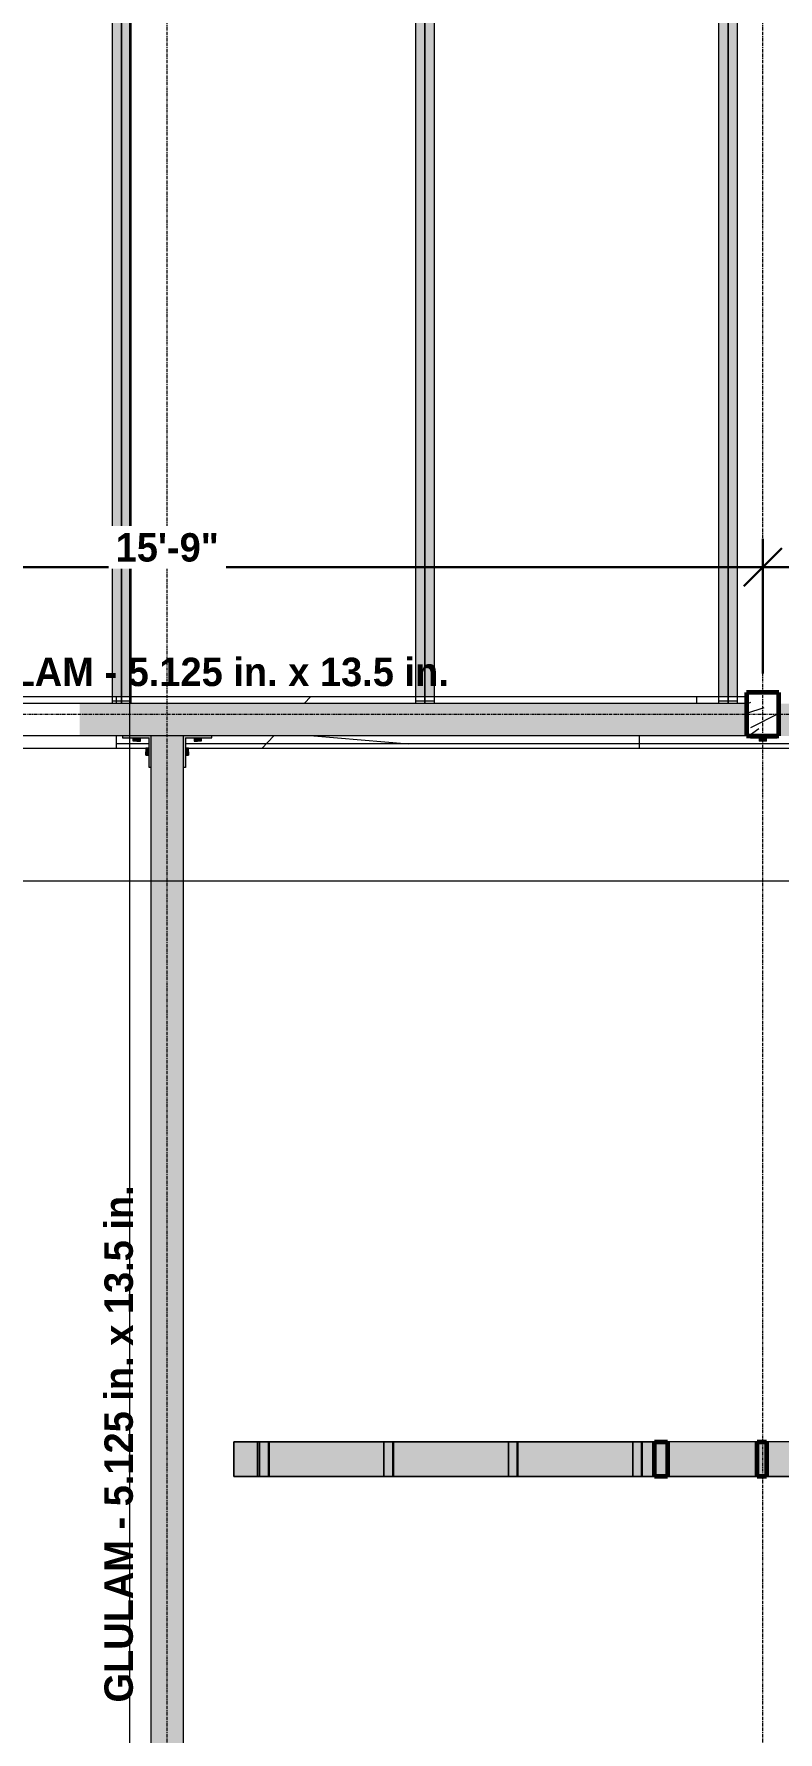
# Model space of a CAD drawing. Header units: inches. Extents: x -3192 to -1737, y 8184 to 9003.
# Drawn here: x -2548.7 to -2430.9, y 8465.4 to 8734.3 of the extents above; entities that cross this region are included whole.
import ezdxf

# ---------------------------------------------------------------- set-up
doc = ezdxf.new("R2010")
doc.units = ezdxf.units.IN
doc.header["$MEASUREMENT"] = 0
doc.linetypes.add('Grid Line 1_2_', pattern=[0.875, 0.5, -0.125, 0.125, -0.125])
for name, color, linetype, lineweight in [('A-ANNO-DIMS-1', 211, 'Continuous', 30), ('A-GLAZ-CWMG', 51, 'Continuous', 9), ('A-GLAZ-CWMG-2', 51, 'Continuous', 60), ('G-ANNO-SYMB', 111, 'Continuous', 9), ('I-WALL', 2, 'Continuous', 18), ('S-BEAM', 12, 'Continuous', 9), ('S-BEAM-1', 63, 'Continuous', 9), ('S-BEAM-2', 193, 'Continuous', 9), ('S-BEAM-IDEN', 2, 'Continuous', 9), ('S-COLS', 52, 'Continuous', 9), ('S-COLS-1', 7, 'Continuous', 9), ('S-COLS-2', 52, 'Continuous', 60), ('S-FSTN', 2, 'Continuous', 9), ('S-GRID-1', 1, 'Grid Line 1_2_', 9)]:
    doc.layers.add(name, color=color, linetype=linetype, lineweight=lineweight)
doc.layers.add('A-GLAZ-CWMG-1', color=235, linetype='Continuous', lineweight=9, transparency=0.4)
doc.styles.add('Century Gothic_B', font='GOTHICB.TTF', dxfattribs={"height": 4.5})
doc.dimstyles.new('OD__1__Tol__', dxfattribs={"dimscale": 12, "dimtxt": 4.698757, "dimasz": 0.5, "dimexe": 0.375, "dimexo": 0.25, "dimgap": 0.0625, "dimtad": 1, "dimdec": 0, "dimzin": 3, "dimdsep": 46, "dimlunit": 4, "dimtxsty": 'Century Gothic_B', "dimblk1": 'OBLIQUE', "dimblk2": 'OBLIQUE', "dimsah": 1, "dimcen": 0.09, "dimdle": 0.375, "dimazin": 0, "dimtfac": 1, "dimtdec": 4, "dimtix": 1, "dimtmove": 0, "dimatfit": 3, "dimfxl": 1, "dimtvp": 1, "dimtfill": 1, "dimfrac": 2, "dimtolj": 1, "dimtzin": 0, "dimlwd": 30, "dimlwe": 30, "dimarcsym": 2})

# ---------------------------------------------------------------- blocks, each defined once
blk = doc.blocks.new('Dimension Lumber - GLULAM - 5_125 in_ x 13_5 in_-2274259-FRAMING - ROOF')
at = {"layer": 'S-BEAM-1'}
h = blk.add_hatch(color=256, dxfattribs=at)
h.paths.add_polyline_path([(112.13, 2.56), (-112.13, 2.56), (-112.13, -2.56), (112.13, -2.56), (112.13, 2.25)], flags=0)
h.paths.add_polyline_path([(111.94, 2.25), (111.94, -2.25), (106.44, -2.25), (106.44, 2.25)], flags=0)
at = {"layer": 'S-BEAM'}
for p, q in [((-112.13, 2.56), (-112.13, -2.56)), ((112.13, 2.56), (-112.13, 2.56)), ((112.13, -2.56), (112.13, 2.56)), ((112.13, -2.56), (-112.13, -2.56))]:
    blk.add_line(p, q, dxfattribs=at)
blk = doc.blocks.new('Rectangular Mullion - Stud - Base_Head-1967571-FRAMING - ROOF')
at = {"layer": 'A-GLAZ-CWMG-1'}
h = blk.add_hatch(color=256, dxfattribs=at)
h.paths.add_polyline_path([(-2493.31, 8505.82), (-2491.93, 8505.82), (-2491.93, 8511.32), (-2493.31, 8511.32)], flags=0)
h.paths.add_polyline_path([(-2511.49, 8505.82), (-2510.4, 8505.82), (-2510.4, 8511.32), (-2511.49, 8511.32)], flags=0)
for points in [[(-2493.31, 8505.82), (-2493.31, 8511.32), (-2510.4, 8511.32), (-2510.4, 8505.82)], [(-2491.81, 8505.82), (-2491.81, 8511.32), (-2491.93, 8511.32), (-2491.93, 8505.82)]]:
    blk.add_hatch(color=256, dxfattribs=at).paths.add_polyline_path(points, flags=0)
at = {"layer": 'A-GLAZ-CWMG'}
for p, q in [((-2510.4, 8511.32), (-2511.61, 8511.32)), ((-2510.4, 8511.32), (-2511.49, 8511.32)), ((-2493.31, 8511.32), (-2510.4, 8511.32)), ((-2493.31, 8511.32), (-2510.4, 8511.32)), ((-2491.93, 8511.32), (-2493.31, 8511.32)), ((-2491.93, 8511.32), (-2493.31, 8511.32)), ((-2491.81, 8511.32), (-2491.93, 8511.32)), ((-2510.4, 8505.82), (-2511.61, 8505.82)), ((-2511.49, 8505.82), (-2510.4, 8505.82)), ((-2510.4, 8505.82), (-2493.31, 8505.82)), ((-2493.31, 8505.82), (-2510.4, 8505.82)), ((-2493.31, 8505.82), (-2491.93, 8505.82)), ((-2491.93, 8505.82), (-2493.31, 8505.82)), ((-2491.93, 8505.82), (-2491.81, 8505.82))]:
    blk.add_line(p, q, dxfattribs=at)
blk = doc.blocks.new('Rectangular Mullion - Stud - Vertical-1967713-FRAMING - ROOF')
at = {"layer": 'A-GLAZ-CWMG'}
for p, q in [((0, 5.5), (1.5, 5.5)), ((0.12, 5.5), (0, 5.5)), ((0, 0), (0, 5.5)), ((0, 5.5), (0, 0)), ((1.5, 5.5), (0.12, 5.5)), ((0.12, 0), (0.12, 5.5)), ((1.5, 5.5), (1.5, 0)), ((1.5, 0), (1.5, 5.5)), ((1.5, 0), (0, 0)), ((0, 0), (0.12, 0)), ((0.12, 0), (1.5, 0))]:
    blk.add_line(p, q, dxfattribs=at)
blk = doc.blocks.new('Rectangular Mullion - Stud - Base_Head-1963666-FRAMING - ROOF')
at = {"layer": 'A-GLAZ-CWMG-1'}
for points in [[(-2451.35, 8505.82), (-2451.35, 8511.32), (-2452.44, 8511.32), (-2452.44, 8505.82)], [(-2450.46, 8505.82), (-2450.46, 8511.32), (-2451.35, 8511.32), (-2451.35, 8505.82)], [(-2434.25, 8505.82), (-2434.25, 8511.32), (-2448.4, 8511.32), (-2448.4, 8505.82)], [(-2432.88, 8505.82), (-2432.75, 8505.82), (-2432.75, 8511.32), (-2432.88, 8511.32)]]:
    blk.add_hatch(color=256, dxfattribs=at).paths.add_polyline_path(points, flags=0)
h = blk.add_hatch(color=256, dxfattribs=at)
h.paths.add_polyline_path([(-2448.4, 8505.82), (-2448.4, 8511.32), (-2450.46, 8511.32), (-2450.46, 8505.82)], flags=0)
h.paths.add_polyline_path([(-2432.88, 8505.82), (-2432.88, 8511.32), (-2434.25, 8511.32), (-2434.25, 8505.82)], flags=0)
at = {"layer": 'A-GLAZ-CWMG'}
for p, q in [((-2451.35, 8511.32), (-2452.56, 8511.32)), ((-2451.35, 8511.32), (-2452.44, 8511.32)), ((-2450.46, 8511.32), (-2451.35, 8511.32)), ((-2450.46, 8511.32), (-2451.35, 8511.32)), ((-2448.4, 8511.32), (-2450.46, 8511.32)), ((-2448.4, 8511.32), (-2450.46, 8511.32)), ((-2434.25, 8511.32), (-2448.4, 8511.32)), ((-2434.25, 8511.32), (-2448.4, 8511.32)), ((-2432.88, 8511.32), (-2434.25, 8511.32)), ((-2432.88, 8511.32), (-2434.25, 8511.32)), ((-2432.75, 8511.32), (-2432.88, 8511.32)), ((-2451.35, 8505.82), (-2452.56, 8505.82)), ((-2452.44, 8505.82), (-2451.35, 8505.82)), ((-2451.35, 8505.82), (-2450.46, 8505.82)), ((-2450.46, 8505.82), (-2451.35, 8505.82)), ((-2450.46, 8505.82), (-2448.4, 8505.82)), ((-2448.4, 8505.82), (-2450.46, 8505.82)), ((-2448.4, 8505.82), (-2434.25, 8505.82)), ((-2434.25, 8505.82), (-2448.4, 8505.82)), ((-2434.25, 8505.82), (-2432.88, 8505.82)), ((-2432.88, 8505.82), (-2434.25, 8505.82)), ((-2432.88, 8505.82), (-2432.75, 8505.82))]:
    blk.add_line(p, q, dxfattribs=at)
blk = doc.blocks.new('Rectangular Mullion - Stud - Base_Head-V6-FRAMING - ROOF')
at = {"layer": 'A-GLAZ-CWMG-1'}
h = blk.add_hatch(color=256, dxfattribs=at)
h.paths.add_polyline_path([(-2471.03, 8505.82), (-2471.03, 8511.32), (-2472.12, 8511.32), (-2472.12, 8505.82)], flags=0)
h.paths.add_polyline_path([(-2452.56, 8505.82), (-2452.56, 8511.32), (-2453.94, 8511.32), (-2453.94, 8505.82)], flags=0)
for points in [[(-2471.03, 8505.82), (-2453.94, 8505.82), (-2453.94, 8511.32), (-2471.03, 8511.32)], [(-2452.44, 8505.82), (-2452.44, 8511.32), (-2452.56, 8511.32), (-2452.56, 8505.82)]]:
    blk.add_hatch(color=256, dxfattribs=at).paths.add_polyline_path(points, flags=0)
at = {"layer": 'A-GLAZ-CWMG'}
for p, q in [((-2471.03, 8511.32), (-2472.25, 8511.32)), ((-2471.03, 8511.32), (-2472.12, 8511.32)), ((-2453.94, 8511.32), (-2471.03, 8511.32)), ((-2453.94, 8511.32), (-2471.03, 8511.32)), ((-2452.56, 8511.32), (-2453.94, 8511.32)), ((-2452.56, 8511.32), (-2453.94, 8511.32)), ((-2452.44, 8511.32), (-2452.56, 8511.32)), ((-2471.03, 8505.82), (-2472.25, 8505.82)), ((-2472.12, 8505.82), (-2471.03, 8505.82)), ((-2471.03, 8505.82), (-2453.94, 8505.82)), ((-2453.94, 8505.82), (-2471.03, 8505.82)), ((-2453.94, 8505.82), (-2452.56, 8505.82)), ((-2452.56, 8505.82), (-2453.94, 8505.82)), ((-2452.56, 8505.82), (-2452.44, 8505.82))]:
    blk.add_line(p, q, dxfattribs=at)
blk = doc.blocks.new('Rectangular Mullion - Stud - Vertical-1967714-FRAMING - ROOF')
at = {"layer": 'A-GLAZ-CWMG'}
for p, q in [((0, 5.5), (1.5, 5.5)), ((0.12, 5.5), (0, 5.5)), ((0, 0), (0, 5.5)), ((0, 5.5), (0, 0)), ((1.5, 5.5), (0.12, 5.5)), ((0.12, 0), (0.12, 5.5)), ((1.5, 5.5), (1.5, 0)), ((1.5, 0), (1.5, 5.5)), ((1.5, 0), (0, 0)), ((0, 0), (0.12, 0)), ((0.12, 0), (1.5, 0))]:
    blk.add_line(p, q, dxfattribs=at)
blk = doc.blocks.new('Rectangular Mullion - Stud - Vertical-1967715-FRAMING - ROOF')
at = {"layer": 'A-GLAZ-CWMG'}
for p, q in [((0, 5.5), (1.5, 5.5)), ((0.12, 5.5), (0, 5.5)), ((0, 0), (0, 5.5)), ((0, 5.5), (0, 0)), ((1.5, 5.5), (0.12, 5.5)), ((0.12, 0), (0.12, 5.5)), ((1.5, 5.5), (1.5, 0)), ((1.5, 0), (1.5, 5.5)), ((1.5, 0), (0, 0)), ((0, 0), (0.12, 0)), ((0.12, 0), (1.5, 0))]:
    blk.add_line(p, q, dxfattribs=at)
blk = doc.blocks.new('Rectangular Mullion - Stud - Base_Head-V8-FRAMING - ROOF')
at = {"layer": 'A-GLAZ-CWMG-1'}
for points in [[(-2375.2, 8505.82), (-2375.2, 8511.32), (-2393.39, 8511.32), (-2393.39, 8505.82)], [(-2373.83, 8505.82), (-2373.83, 8511.32), (-2375.2, 8511.32), (-2375.2, 8505.82)], [(-2373.83, 8505.82), (-2373.7, 8505.82), (-2373.7, 8511.32), (-2373.83, 8511.32)]]:
    blk.add_hatch(color=256, dxfattribs=at).paths.add_polyline_path(points, flags=0)
at = {"layer": 'A-GLAZ-CWMG'}
for p, q in [((-2393.39, 8511.32), (-2393.51, 8511.32)), ((-2375.2, 8511.32), (-2393.39, 8511.32)), ((-2375.2, 8511.32), (-2393.39, 8511.32)), ((-2373.83, 8511.32), (-2375.2, 8511.32)), ((-2373.83, 8511.32), (-2375.2, 8511.32)), ((-2373.7, 8511.32), (-2373.83, 8511.32)), ((-2393.39, 8505.82), (-2393.51, 8505.82)), ((-2393.39, 8505.82), (-2375.2, 8505.82)), ((-2375.2, 8505.82), (-2393.39, 8505.82)), ((-2375.2, 8505.82), (-2373.83, 8505.82)), ((-2373.83, 8505.82), (-2375.2, 8505.82)), ((-2373.83, 8505.82), (-2373.7, 8505.82))]:
    blk.add_line(p, q, dxfattribs=at)
blk = doc.blocks.new('Rectangular Mullion - Stud - Vertical-1967717-FRAMING - ROOF')
at = {"layer": 'A-GLAZ-CWMG'}
for p, q in [((-2517.09, 8505.82), (-2517.09, 8511.32)), ((-2517.09, 8511.32), (-2511.49, 8511.32)), ((-2517.09, 8511.32), (-2513.32, 8511.32)), ((-2513.32, 8511.32), (-2511.49, 8511.32)), ((-2513.32, 8511.32), (-2513.32, 8505.82)), ((-2511.49, 8511.32), (-2510.4, 8511.32)), ((-2513.32, 8505.82), (-2517.09, 8505.82)), ((-2517.09, 8505.82), (-2511.49, 8505.82)), ((-2511.49, 8505.82), (-2513.32, 8505.82)), ((-2510.4, 8505.82), (-2511.49, 8505.82))]:
    blk.add_line(p, q, dxfattribs=at)
blk = doc.blocks.new('Rectangular Mullion - Stud - Vertical-1967718-FRAMING - ROOF')
at = {"layer": 'A-GLAZ-CWMG'}
for p, q in [((-2511.49, 8511.32), (-2491.81, 8511.32)), ((-2510.4, 8511.32), (-2491.81, 8511.32)), ((-2491.81, 8511.32), (-2490.71, 8511.32)), ((-2511.49, 8505.82), (-2491.81, 8505.82)), ((-2491.81, 8505.82), (-2510.4, 8505.82)), ((-2490.71, 8505.82), (-2491.81, 8505.82))]:
    blk.add_line(p, q, dxfattribs=at)
blk = doc.blocks.new('Rectangular Mullion - Stud - Base_Head-1967578-FRAMING - ROOF')
at = {"layer": 'A-GLAZ-CWMG-1'}
for points in [[(-2513.32, 8505.82), (-2513.32, 8511.32), (-2517.09, 8511.32), (-2517.09, 8505.82)], [(-2512.99, 8505.82), (-2512.99, 8511.32), (-2513.32, 8511.32), (-2513.32, 8505.82)], [(-2511.61, 8505.82), (-2511.61, 8511.32), (-2512.99, 8511.32), (-2512.99, 8505.82)], [(-2511.49, 8505.82), (-2511.49, 8511.32), (-2511.61, 8511.32), (-2511.61, 8505.82)]]:
    blk.add_hatch(color=256, dxfattribs=at).paths.add_polyline_path(points, flags=0)
at = {"layer": 'A-GLAZ-CWMG'}
for p, q in [((-2517.09, 8511.32), (-2517.09, 8505.82)), ((-2513.32, 8511.32), (-2517.09, 8511.32)), ((-2512.99, 8511.32), (-2517.09, 8511.32)), ((-2513.32, 8505.82), (-2513.32, 8511.32)), ((-2512.99, 8511.32), (-2513.32, 8511.32)), ((-2511.61, 8511.32), (-2512.99, 8511.32)), ((-2511.61, 8511.32), (-2512.99, 8511.32)), ((-2511.49, 8511.32), (-2511.61, 8511.32)), ((-2517.09, 8505.82), (-2512.99, 8505.82)), ((-2517.09, 8505.82), (-2513.32, 8505.82)), ((-2512.99, 8505.82), (-2513.32, 8505.82)), ((-2512.99, 8505.82), (-2511.61, 8505.82)), ((-2511.61, 8505.82), (-2512.99, 8505.82)), ((-2511.61, 8505.82), (-2511.49, 8505.82))]:
    blk.add_line(p, q, dxfattribs=at)
blk = doc.blocks.new('Rectangular Mullion - Stud - Vertical-1967719-FRAMING - ROOF')
at = {"layer": 'A-GLAZ-CWMG'}
for p, q in [((-2491.81, 8511.32), (-2472.12, 8511.32)), ((-2490.71, 8511.32), (-2472.12, 8511.32)), ((-2472.12, 8511.32), (-2471.03, 8511.32)), ((-2491.81, 8505.82), (-2472.12, 8505.82)), ((-2472.12, 8505.82), (-2490.71, 8505.82)), ((-2471.03, 8505.82), (-2472.12, 8505.82))]:
    blk.add_line(p, q, dxfattribs=at)
blk = doc.blocks.new('Rectangular Mullion - Stud - Vertical-1967721-FRAMING - ROOF')
at = {"layer": 'A-GLAZ-CWMG'}
for p, q in [((-2452.44, 8511.32), (-2450.46, 8511.32)), ((-2451.35, 8511.32), (-2450.46, 8511.32)), ((-2450.46, 8511.32), (-2448.4, 8511.32)), ((-2452.44, 8505.82), (-2450.46, 8505.82)), ((-2450.46, 8505.82), (-2451.35, 8505.82)), ((-2448.4, 8505.82), (-2450.46, 8505.82))]:
    blk.add_line(p, q, dxfattribs=at)
at = {"layer": 'A-GLAZ-CWMG-2'}
for p, q in [((-2450.46, 8505.82), (-2450.46, 8511.32)), ((-2450.46, 8511.32), (-2448.4, 8511.32)), ((-2448.4, 8511.32), (-2448.4, 8505.82)), ((-2448.4, 8505.82), (-2450.46, 8505.82))]:
    blk.add_line(p, q, dxfattribs=at)
blk = doc.blocks.new('Rectangular Mullion - Stud - Vertical-1967722-FRAMING - ROOF')
at = {"layer": 'A-GLAZ-CWMG'}
for p, q in [((0, 5.5), (1.5, 5.5)), ((0.12, 5.5), (0, 5.5)), ((0, 0), (0, 5.5)), ((0, 5.5), (0, 0)), ((1.5, 5.5), (0.12, 5.5)), ((0.12, 0), (0.12, 5.5)), ((1.5, 5.5), (1.5, 0)), ((1.5, 0), (1.5, 5.5)), ((1.5, 0), (0, 0)), ((0, 0), (0.12, 0)), ((0.12, 0), (1.5, 0))]:
    blk.add_line(p, q, dxfattribs=at)
blk = doc.blocks.new('Rectangular Mullion - Stud - Vertical-1967723-FRAMING - ROOF')
at = {"layer": 'A-GLAZ-CWMG'}
for p, q in [((0.12, 5.5), (0, 5.5)), ((0, 5.5), (0, 0)), ((0.12, 0), (0.12, 5.5)), ((1.5, 5.5), (0.12, 5.5)), ((1.5, 0), (1.5, 5.5)), ((0, 0), (0.12, 0)), ((0.12, 0), (1.5, 0))]:
    blk.add_line(p, q, dxfattribs=at)
at = {"layer": 'A-GLAZ-CWMG-2'}
for p, q in [((1.5, 5.5), (0, 5.5)), ((0, 5.5), (0, 0)), ((1.5, 0), (1.5, 5.5)), ((0, 0), (1.5, 0))]:
    blk.add_line(p, q, dxfattribs=at)
blk = doc.blocks.new('Timber-Column - 5 1_8_ x 6 7_8_ GLULAM COL_-1961977-FRAMING - ROOF')
at = {"layer": 'S-COLS-1'}
h = blk.add_hatch(dxfattribs=at)
h.set_pattern_fill('FP_7', color=256, style=0, pattern_type=2)
h.set_pattern_definition([(216.87, (8531.851, -2523.257), (23.98977143, 15.99364286), [3.998, -35.986]), (206.565, (8536.649, -2525.656), (-7.9970807, -7.9966192), [8.941, -8.941]), (198.435, (8536.649, -2529.654), (-15.9938446, -7.99709826), [5.058, -20.23])])
h.paths.add_polyline_path([(-2.28, -3.44), (2.56, -3.44), (2.56, 3.44), (-2.56, 3.44), (-2.56, -3.44)], flags=0)
at = {"layer": 'S-COLS-2'}
for p, q in [((-2.56, 3.44), (-2.56, -3.44)), ((2.56, 3.44), (-2.56, 3.44)), ((2.56, -3.44), (2.56, 3.44)), ((-2.56, -3.44), (2.56, -3.44))]:
    blk.add_line(p, q, dxfattribs=at)
blk = doc.blocks.new('Truss - Truss-V13-FRAMING - ROOF')
at = {"layer": 'S-BEAM-2'}
for points in [[(-120.22, 0.81), (-120.22, 0), (0, 0), (0, 1.5), (-120.22, 1.5)], [(-120.22, 0), (-120.22, -1.5), (0, -1.5), (0, 0), (-120.06, 0)], [(0, 0), (120.22, 0), (120.22, 1.5), (0, 1.5)], [(0, 0), (0, -1.5), (120.22, -1.5), (120.22, 0), (32.67, 0)]]:
    blk.add_hatch(color=256, dxfattribs=at).paths.add_polyline_path(points, flags=0)
at = {"layer": 'S-BEAM'}
for p, q in [((-120.97, 1.5), (-121.34, 1.5)), ((-120.22, 1.5), (-120.97, 1.5)), ((-120.97, 0), (-120.97, 1.5)), ((0, 1.5), (-120.22, 1.5)), ((0, 0), (0, 1.5)), ((120.22, 1.5), (0, 1.5)), ((120.22, 0), (0, 0)), ((0, 0), (0, -1.5)), ((120.97, 1.5), (120.22, 1.5)), ((121.57, 1.5), (120.97, 1.5)), ((120.97, 1.5), (120.97, 0)), ((126.47, 1.5), (121.57, 1.5)), ((121.57, 1.5), (121.57, 0)), ((121.57, 1.5), (121.57, 0)), ((126.47, 1.5), (126.47, 0)), ((-120.97, 0), (-121.34, 0)), ((-121.34, 0), (-120.97, 0)), ((-121.34, -1.5), (-120.97, -1.5)), ((-120.22, 0), (-120.97, 0)), ((-120.97, -1.5), (-120.97, 0)), ((-120.97, 0), (-120.22, 0)), ((-120.97, -1.5), (-120.22, -1.5)), ((0, 0), (-120.22, 0)), ((-120.22, 0), (0, 0)), ((-120.22, -1.5), (0, -1.5)), ((0, 0), (120.22, 0)), ((0, -1.5), (120.22, -1.5)), ((120.22, 0), (120.97, 0)), ((120.97, 0), (120.22, 0)), ((120.22, -1.5), (120.97, -1.5)), ((120.97, 0), (121.57, 0)), ((126.47, 0), (120.97, 0)), ((120.97, 0), (120.97, -1.5)), ((120.97, -1.5), (126.47, -1.5)), ((121.57, 0), (126.47, 0)), ((126.47, 0), (126.47, -1.5))]:
    blk.add_line(p, q, dxfattribs=at)
blk = doc.blocks.new('Truss - Truss-V14-FRAMING - ROOF')
at = {"layer": 'S-BEAM-2'}
for points in [[(-120.22, 0), (0, 0), (0, 1.5), (-120.22, 1.5)], [(-120.22, 0), (-120.22, -1.5), (0, -1.5), (0, 0), (-115.43, 0)], [(0, 0), (120.22, 0), (120.22, 1.5), (0, 1.5)], [(0, 0), (0, -1.5), (120.22, -1.5), (120.22, 0), (32.67, 0)]]:
    blk.add_hatch(color=256, dxfattribs=at).paths.add_polyline_path(points, flags=0)
at = {"layer": 'S-BEAM'}
for p, q in [((-120.97, 1.5), (-121.34, 1.5)), ((-120.22, 1.5), (-120.97, 1.5)), ((-120.97, 0), (-120.97, 1.5)), ((0, 1.5), (-120.22, 1.5)), ((0, 0), (0, 1.5)), ((120.22, 1.5), (0, 1.5)), ((120.22, 0), (0, 0)), ((0, 0), (0, -1.5)), ((120.97, 1.5), (120.22, 1.5)), ((121.57, 1.5), (120.97, 1.5)), ((120.97, 1.5), (120.97, 0)), ((126.47, 1.5), (121.57, 1.5)), ((121.57, 1.5), (121.57, 0)), ((121.57, 1.5), (121.57, 0)), ((126.47, 1.5), (126.47, 0)), ((-120.97, 0), (-121.34, 0)), ((-121.34, 0), (-120.97, 0)), ((-121.34, -1.5), (-120.97, -1.5)), ((-120.22, 0), (-120.97, 0)), ((-120.97, -1.5), (-120.97, 0)), ((-120.97, 0), (-120.22, 0)), ((-120.97, -1.5), (-120.22, -1.5)), ((0, 0), (-120.22, 0)), ((-120.22, 0), (0, 0)), ((-120.22, -1.5), (0, -1.5)), ((0, 0), (120.22, 0)), ((0, -1.5), (120.22, -1.5)), ((120.22, 0), (120.97, 0)), ((120.97, 0), (120.22, 0)), ((120.22, -1.5), (120.97, -1.5)), ((120.97, 0), (121.57, 0)), ((126.47, 0), (120.97, 0)), ((120.97, 0), (120.97, -1.5)), ((120.97, -1.5), (126.47, -1.5)), ((121.57, 0), (126.47, 0)), ((126.47, 0), (126.47, -1.5))]:
    blk.add_line(p, q, dxfattribs=at)
blk = doc.blocks.new('Truss - Truss-V15-FRAMING - ROOF')
at = {"layer": 'S-BEAM-2'}
for points in [[(-120.22, 1.5), (-120.22, 0), (0, 0), (0, 1.5), (-118.12, 1.5)], [(-120.22, -0.95), (-120.22, -1.5), (0, -1.5), (0, 0), (-120.22, 0)], [(0, 0), (120.22, 0), (120.22, 1.5), (0, 1.5)], [(0, -1.5), (120.22, -1.5), (120.22, 0), (0, 0)]]:
    blk.add_hatch(color=256, dxfattribs=at).paths.add_polyline_path(points, flags=0)
at = {"layer": 'S-BEAM'}
for p, q in [((-120.97, 1.5), (-121.34, 1.5)), ((-120.22, 1.5), (-120.97, 1.5)), ((-120.97, 0), (-120.97, 1.5)), ((0, 1.5), (-120.22, 1.5)), ((0, 0), (0, 1.5)), ((120.22, 1.5), (0, 1.5)), ((120.22, 0), (0, 0)), ((0, 0), (0, -1.5)), ((120.97, 1.5), (120.22, 1.5)), ((121.57, 1.5), (120.97, 1.5)), ((120.97, 1.5), (120.97, 0)), ((126.47, 1.5), (121.57, 1.5)), ((121.57, 1.5), (121.57, 0)), ((121.57, 1.5), (121.57, 0)), ((126.47, 1.5), (126.47, 0)), ((-120.97, 0), (-121.34, 0)), ((-121.34, 0), (-120.97, 0)), ((-121.34, -1.5), (-120.97, -1.5)), ((-120.22, 0), (-120.97, 0)), ((-120.97, -1.5), (-120.97, 0)), ((-120.97, 0), (-120.22, 0)), ((-120.97, -1.5), (-120.22, -1.5)), ((0, 0), (-120.22, 0)), ((-120.22, 0), (0, 0)), ((-120.22, -1.5), (0, -1.5)), ((0, 0), (120.22, 0)), ((0, -1.5), (120.22, -1.5)), ((120.22, 0), (120.97, 0)), ((120.97, 0), (120.22, 0)), ((120.22, -1.5), (120.97, -1.5)), ((120.97, 0), (121.57, 0)), ((126.47, 0), (120.97, 0)), ((120.97, 0), (120.97, -1.5)), ((120.97, -1.5), (126.47, -1.5)), ((121.57, 0), (126.47, 0)), ((126.47, 0), (126.47, -1.5))]:
    blk.add_line(p, q, dxfattribs=at)
blk = doc.blocks.new('060523 - W_P_C - Fastenings - Column Base _ Top with X Bracing - Custom - CUSTOM - L5_x5_x5_16_x13_ - RAW STEEL-2278160-FRAMING - ROOF')
at = {"layer": 'S-FSTN'}
for points in [[(3.75, 1.94), (3.75, 2.25), (3.44, 2.25), (3.44, -2.25), (3.75, -2.25), (3.75, 1.46)], [(8.44, 1.94), (8.44, 2.25), (3.75, 2.25), (3.75, 1.94), (6.29, 1.94)], [(4.25, 0.56), (3.75, 0.56), (3.75, 0), (4.25, 0)], [(5.94, 1.46), (5.94, 1.94), (5.37, 1.94), (5.37, 1.44), (5.94, 1.44)], [(6.5, 1.94), (5.94, 1.94), (5.94, 1.44), (6.5, 1.44)], [(4.25, -0.56), (4.25, 0), (3.75, 0), (3.75, -0.56), (3.97, -0.56)]]:
    blk.add_hatch(color=256, dxfattribs=at).paths.add_polyline_path(points, flags=0)
for p, q in [((8.44, 1.94), (3.75, 1.94)), ((3.75, -2.25), (3.75, 1.94)), ((4.25, 0.56), (3.75, 0.56)), ((3.75, 0), (4.25, 0)), ((4.25, 0), (4.25, 0.56)), ((4.25, 0), (4.25, -0.56)), ((5.37, 1.94), (5.37, 1.44)), ((5.37, 1.44), (5.94, 1.44)), ((5.94, 1.44), (5.94, 1.94)), ((6.5, 1.44), (5.94, 1.44)), ((6.5, 1.44), (6.5, 1.94)), ((8.44, 2.25), (8.44, 1.94)), ((3.44, -2.25), (3.75, -2.25)), ((4.25, -0.56), (3.75, -0.56))]:
    blk.add_line(p, q, dxfattribs=at)
blk = doc.blocks.new('060523 - W_P_C - Fastenings - Column Base _ Top with X Bracing - Custom - CUSTOM - L5_x5_x5_16_x13_ - RAW STEEL-2257900-FRAMING - ROOF')
at = {"layer": 'S-FSTN'}
for points in [[(3.75, -1.94), (3.75, 2.25), (3.44, 2.25), (3.44, -2.25), (3.75, -2.25)], [(4.25, 0.56), (3.75, 0.56), (3.75, 0), (4.25, 0)], [(4.25, 0), (3.75, 0), (3.75, -0.56), (4.25, -0.56)], [(8.44, -1.94), (3.75, -1.94), (3.75, -2.25), (8.44, -2.25)], [(5.94, -1.94), (5.92, -1.44), (5.37, -1.44), (5.37, -1.94), (5.84, -1.94)], [(6.5, -1.44), (5.94, -1.44), (5.94, -1.94), (6.5, -1.94)]]:
    blk.add_hatch(color=256, dxfattribs=at).paths.add_polyline_path(points, flags=0)
for p, q in [((3.75, 2.25), (3.44, 2.25)), ((3.75, -1.94), (3.75, 2.25)), ((3.75, 0.56), (4.25, 0.56)), ((4.25, 0.56), (4.25, 0)), ((4.25, 0), (3.75, 0)), ((3.75, -0.56), (4.25, -0.56)), ((3.75, -1.94), (8.44, -1.94)), ((4.25, -0.56), (4.25, 0)), ((5.94, -1.44), (5.37, -1.44)), ((5.37, -1.44), (5.37, -1.94)), ((5.94, -1.94), (5.94, -1.44)), ((5.94, -1.44), (6.5, -1.44)), ((6.5, -1.94), (6.5, -1.44)), ((8.44, -1.94), (8.44, -2.25))]:
    blk.add_line(p, q, dxfattribs=at)
blk = doc.blocks.new('060523 - W_P_C - Fastenings - Column Base _ Top with X Bracing - Custom - Head-2278161-FRAMING - ROOF')
at = {"layer": 'S-FSTN'}
for points in [[(3.75, -1.94), (3.75, 2.25), (3.44, 2.25), (3.44, -2.25), (3.75, -2.25)], [(4.25, 0.56), (3.75, 0.56), (3.75, 0), (4.25, 0)], [(4.25, 0), (3.75, -0.01), (3.75, -0.56), (4.25, -0.56), (4.25, -0.01)]]:
    blk.add_hatch(color=256, dxfattribs=at).paths.add_polyline_path(points, flags=0)
for p, q in [((3.75, 2.25), (3.44, 2.25)), ((3.75, -1.94), (3.75, 2.25)), ((4.25, 0.56), (3.75, 0.56)), ((3.75, 0), (4.25, 0)), ((4.25, 0.56), (4.25, 0)), ((4.25, 0), (4.25, -0.56)), ((3.44, -2.25), (3.75, -2.25)), ((3.75, -0.56), (4.25, -0.56))]:
    blk.add_line(p, q, dxfattribs=at)
blk = doc.blocks.new('Dimension Lumber - GLULAM - 5_125 in_ x 13_5 in_-2000024-FRAMING - ROOF')
at = {"layer": 'S-BEAM-1'}
h = blk.add_hatch(color=256, dxfattribs=at)
h.paths.add_polyline_path([(19.19, 2.56), (-86.37, 2.56), (-86.37, -2.56), (19.19, -2.56), (19.19, 0.78)], flags=0)
h.paths.add_polyline_path([(-183.94, 2.56), (-183.94, -2.56), (-91.5, -2.56), (-91.5, 2.56), (-175.2, 2.56)], flags=0)
at = {"layer": 'S-BEAM'}
for p, q in [((-86.37, 2.56), (19.19, 2.56)), ((19.19, 2.56), (68.13, 2.56)), ((-86.37, -2.56), (19.19, -2.56)), ((19.19, -2.56), (68.13, -2.56))]:
    blk.add_line(p, q, dxfattribs=at)
blk = doc.blocks.new('_Oblique')
at = {"color": 0, "linetype": 'ByBlock', "lineweight": -2}
blk.add_line((-0.5, -0.5), (0.5, 0.5), dxfattribs=at)
blk = doc.blocks.new('DIMBLOCK3-FRAMING - ROOF')
at = {"layer": 'A-ANNO-DIMS-1', "color": 0, "lineweight": 30, "transparency": 16777216}
for p, q in [((-2433.34, 8633.01), (-2433.34, 8654.35)), ((-2626.4, 8649.85), (-2428.84, 8649.85)), ((-2621.9, 8651.09), (-2621.9, 8645.35))]:
    blk.add_line(p, q, dxfattribs=at)
at = {"layer": 'Defpoints', "color": 0, "transparency": 16777216}
for p in [(-2621.9, 8654.09), (-2433.34, 8649.85), (-2433.34, 8630.01)]:
    blk.add_point(p, dxfattribs=at)
at = {"layer": 'A-ANNO-DIMS-1', "color": 0, "lineweight": 30, "transparency": 16777216, "xscale": 5.999999999999999, "yscale": 5.999999999999999, "zscale": 5.999999999999999, "rotation": 180}
blk.add_blockref('_Oblique', (-2621.9, 8649.85), dxfattribs=at)
at = {"layer": 'A-ANNO-DIMS-1', "color": 0, "lineweight": 30, "transparency": 16777216, "xscale": 5.999999999999999, "yscale": 5.999999999999999, "zscale": 5.999999999999999}
blk.add_blockref('_Oblique', (-2433.34, 8649.85), dxfattribs=at)
at = {"layer": 'A-ANNO-DIMS-1', "color": 0, "transparency": 16777216, "insert": (-2527.62, 8652.96), "char_height": 4.5, "attachment_point": 5, "style": 'Century Gothic_B', "bg_fill": 3, "box_fill_scale": 1.25, "bg_fill_color": 256, "bg_fill_true_color": 13158600, "bg_fill_transparency": 0}
blk.add_mtext('\\A1;15\'-9"', dxfattribs=at)
blk = doc.blocks.new('DIMBLOCK4-FRAMING - ROOF')
at = {"layer": 'A-ANNO-DIMS-1', "color": 0, "lineweight": 30, "transparency": 16777216}
for p, q in [((-2433.34, 8633.01), (-2433.34, 8654.35)), ((-2331.77, 8633.01), (-2331.77, 8654.35)), ((-2437.84, 8649.85), (-2327.27, 8649.85))]:
    blk.add_line(p, q, dxfattribs=at)
at = {"layer": 'Defpoints', "color": 0, "transparency": 16777216}
for p in [(-2331.77, 8649.85), (-2433.34, 8630.01), (-2331.77, 8630.01)]:
    blk.add_point(p, dxfattribs=at)
at = {"layer": 'A-ANNO-DIMS-1', "color": 0, "lineweight": 30, "transparency": 16777216, "xscale": 5.999999999999999, "yscale": 5.999999999999999, "zscale": 5.999999999999999, "rotation": 180}
blk.add_blockref('_Oblique', (-2433.34, 8649.85), dxfattribs=at)
at = {"layer": 'A-ANNO-DIMS-1', "color": 0, "lineweight": 30, "transparency": 16777216, "xscale": 5.999999999999999, "yscale": 5.999999999999999, "zscale": 5.999999999999999}
blk.add_blockref('_Oblique', (-2331.77, 8649.85), dxfattribs=at)
at = {"layer": 'A-ANNO-DIMS-1', "color": 0, "transparency": 16777216, "insert": (-2382.56, 8652.96), "char_height": 4.5, "attachment_point": 5, "style": 'Century Gothic_B', "bg_fill": 3, "box_fill_scale": 1.25, "bg_fill_color": 256, "bg_fill_true_color": 13158600, "bg_fill_transparency": 0}
blk.add_mtext('\\A1;8\'-6"', dxfattribs=at)

msp = doc.modelspace()

# ---------------------------------------------------------------- linework, layer by layer
at = {"layer": 'G-ANNO-SYMB'}
for p, q in [((-2533.61793, 8968.13152), (-2533.61793, 8212.51398)), ((-3068.99192, 8600.16698), (-1793.34392, 8600.16698))]:
    msp.add_line(p, q, dxfattribs=at)
at = {"layer": 'I-WALL'}
for p, q in [((-2590.40895, 8629.38188), (-2435.89918, 8629.38188)), ((-2535.64918, 8628.25688), (-2535.64918, 8629.38188)), ((-2504.86135, 8629.38188), (-2505.92017, 8628.25688)), ((-2443.86064, 8629.38188), (-2443.86064, 8628.25688)), ((-2535.64918, 8621.13188), (-2535.64918, 8623.13188)), ((-2510.7437, 8623.13188), (-2512.62605, 8621.13188)), ((-2504.43287, 8623.13188), (-2489.43287, 8621.88188)), ((-2452.89184, 8623.13188), (-2452.89184, 8621.13188)), ((-2530.99293, 8621.13188), (-2590.40895, 8621.13188)), ((-2530.49293, 8621.88188), (-2535.64918, 8621.88188)), ((-2329.08668, 8621.88188), (-2524.74293, 8621.88188)), ((-2338.33668, 8621.13188), (-2524.24293, 8621.13188))]:
    msp.add_line(p, q, dxfattribs=at)
at = {"layer": 'S-GRID-1'}
for p, q in [((-2527.61793, 8289.59722), (-2527.61793, 8978.71797)), ((-2433.33668, 8289.59722), (-2433.33668, 8978.71797)), ((-3176.10642, 8626.56938), (-1843.74309, 8626.56938))]:
    msp.add_line(p, q, dxfattribs=at)

# ---------------------------------------------------------------- block references
at = {"layer": 'A-GLAZ-CWMG'}
for name, p in [('Rectangular Mullion - Stud - Vertical-1967717-FRAMING - ROOF', (0, 0)), ('Rectangular Mullion - Stud - Base_Head-1967578-FRAMING - ROOF', (0, 0)), ('Rectangular Mullion - Stud - Base_Head-1967571-FRAMING - ROOF', (0, 0)), ('Rectangular Mullion - Stud - Vertical-1967718-FRAMING - ROOF', (0, 0)), ('Rectangular Mullion - Stud - Base_Head-V6-FRAMING - ROOF', (-19.68359, 0)), ('Rectangular Mullion - Stud - Vertical-1967719-FRAMING - ROOF', (0, 0)), ('Rectangular Mullion - Stud - Base_Head-V6-FRAMING - ROOF', (0, 0)), ('Rectangular Mullion - Stud - Vertical-1967719-FRAMING - ROOF', (19.68359, 0)), ('Rectangular Mullion - Stud - Base_Head-1963666-FRAMING - ROOF', (0, 0)), ('Rectangular Mullion - Stud - Vertical-1967721-FRAMING - ROOF', (0, 0)), ('Rectangular Mullion - Stud - Base_Head-V8-FRAMING - ROOF', (-39.36719, 0))]:
    msp.add_blockref(name, p, dxfattribs=at)
at = {"layer": 'A-GLAZ-CWMG', "extrusion": (0, 0, -1)}
for name, p in [('Rectangular Mullion - Stud - Vertical-1967713-FRAMING - ROOF', (2511.48903, 8505.81938)), ('Rectangular Mullion - Stud - Vertical-1967714-FRAMING - ROOF', (2491.80543, 8505.81938)), ('Rectangular Mullion - Stud - Vertical-1967715-FRAMING - ROOF', (2472.12184, 8505.81938)), ('Rectangular Mullion - Stud - Vertical-1967722-FRAMING - ROOF', (2452.43825, 8505.81938)), ('Rectangular Mullion - Stud - Vertical-1967723-FRAMING - ROOF', (2432.75465, 8505.81938))]:
    msp.add_blockref(name, p, dxfattribs=at)
at = {"layer": 'S-BEAM'}
for name, p, rotation in [('Truss - Truss-V13-FRAMING - ROOF', (-2534.83668, 8749.60063), 89.9999999999999), ('Truss - Truss-V14-FRAMING - ROOF', (-2486.83668, 8749.60063), 89.9999999999999), ('Truss - Truss-V15-FRAMING - ROOF', (-2438.83668, 8749.60063), 89.9999999999999), ('Dimension Lumber - GLULAM - 5_125 in_ x 13_5 in_-2000024-FRAMING - ROOF', (-2522.27418, 8625.69438), 180), ('Dimension Lumber - GLULAM - 5_125 in_ x 13_5 in_-2274259-FRAMING - ROOF', (-2527.61793, 8511.00474), 270.0000000000002)]:
    msp.add_blockref(name, p, dxfattribs=dict(at, rotation=rotation))
at = {"layer": 'S-COLS'}
msp.add_blockref('Timber-Column - 5 1_8_ x 6 7_8_ GLULAM COL_-1961977-FRAMING - ROOF', (-2433.33668, 8626.56938), dxfattribs=at)
at = {"layer": 'S-FSTN', "rotation": 269.9999999999999}
for name, p in [('060523 - W_P_C - Fastenings - Column Base _ Top with X Bracing - Custom - CUSTOM - L5_x5_x5_16_x13_ - RAW STEEL-2278160-FRAMING - ROOF', (-2532.43043, 8626.56938)), ('060523 - W_P_C - Fastenings - Column Base _ Top with X Bracing - Custom - CUSTOM - L5_x5_x5_16_x13_ - RAW STEEL-2257900-FRAMING - ROOF', (-2522.80543, 8626.56938)), ('060523 - W_P_C - Fastenings - Column Base _ Top with X Bracing - Custom - Head-2278161-FRAMING - ROOF', (-2433.33668, 8626.56938))]:
    msp.add_blockref(name, p, dxfattribs=at)

# ---------------------------------------------------------------- texts
at = {"layer": 'S-BEAM-IDEN', "insert": (-2537.56226, 8470.02703), "char_height": 4.5, "width": 103.4745, "attachment_point": 1, "rotation": 90, "style": 'Century Gothic_B'}
msp.add_mtext('GLULAM - 5.125 in. x 13.5 in.', dxfattribs=at)

# ---------------------------------------------------------------- next in the draw order: dimensions: what is measured, and where the dimension line sits
at = {"layer": 'A-ANNO-DIMS-1'}
dim = msp.add_linear_dim(base=(-2433.33668, 8649.84801), p1=(-2621.89918, 8654.09065), p2=(-2433.33668, 8630.00688), dimstyle='OD__1__Tol__', override={"dimpost": '<>', "dimfxl": 190.094304}, dxfattribs=at)
dim.commit()
dim.dimension.update_dxf_attribs({"geometry": 'DIMBLOCK3-FRAMING - ROOF', "text_midpoint": (-2527.61793, 8652.9612)})

# ---------------------------------------------------------------- next in the draw order: texts
at = {"layer": 'S-BEAM-IDEN', "insert": (-2564.97065, 8635.51587), "char_height": 4.5, "width": 103.4745, "attachment_point": 1, "style": 'Century Gothic_B'}
msp.add_mtext('GLULAM - 5.125 in. x 13.5 in.', dxfattribs=at)

# ---------------------------------------------------------------- next in the draw order: dimensions: what is measured, and where the dimension line sits
at = {"layer": 'A-ANNO-DIMS-1'}
dim = msp.add_linear_dim(base=(-2331.77418, 8649.84801), p1=(-2433.33668, 8630.00688), p2=(-2331.77418, 8630.00688), dimstyle='OD__1__Tol__', override={"dimpost": '<>', "dimfxl": 101.5625}, dxfattribs=at)
dim.commit()
dim.dimension.update_dxf_attribs({"geometry": 'DIMBLOCK4-FRAMING - ROOF', "text_midpoint": (-2382.55543, 8652.9612)})

doc.saveas('drawing.dxf')
